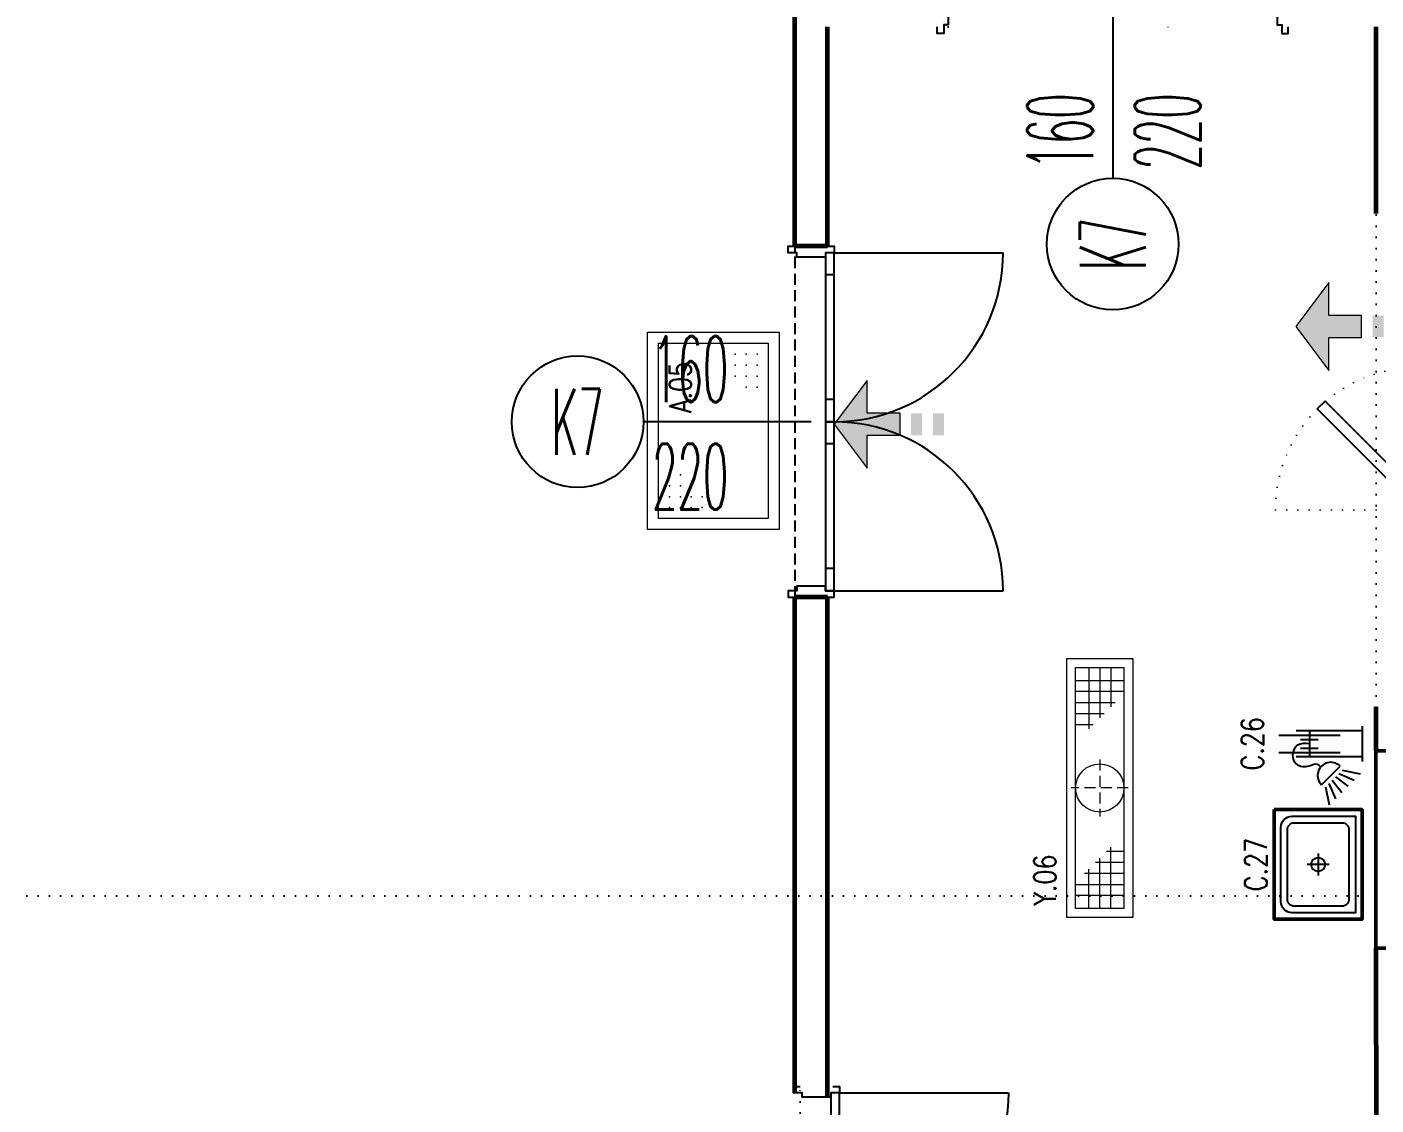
# Model space of a CAD drawing. Extents: x -228812 to 45006, y -308075 to -42938.
# Drawn here: x 33143 to 33758, y -47013 to -46521 of the extents above; entities that cross this region are included whole.
import ezdxf
from ezdxf.enums import TextEntityAlignment as Align

# ---------------------------------------------------------------- set-up
doc = ezdxf.new("R2010")
doc.units = 0
doc.header["$LTSCALE"] = 20
for name, pattern in [('( Hidden )', [0.375, 0.25, -0.125]), ('BORDER', [1.75, 0.5, -0.25, 0.5, -0.25, 0, -0.25]), ('DASHED2', [0.375, 0.25, -0.125]), ('DOT', [0.25, 0, -0.25])]:
    doc.linetypes.add(name, pattern=pattern)
doc.layers.get('0').update_dxf_attribs({"linetype": 'CONTINUOUS', "lineweight": 15})
doc.layers.get('DEFPOINTS').update_dxf_attribs({"linetype": 'CONTINUOUS'})
for name, color, linetype, lineweight in [('-DWG_ANA', 7, 'CONTINUOUS', 50), ('-DWG_ANA_1', 7, 'BORDER', 25), ('-DWG_DETAY1', 7, 'CONTINUOUS', 25), ('DUVAR', 7, 'CONTINUOUS', 60), ('KAPI', 32, 'CONTINUOUS', 25), ('kapi-acilis', 43, 'DOT', 15), ('KOLON', 7, 'CONTINUOUS', 50), ('NO', 7, 'CONTINUOUS', 30), ('PLAN', 253, 'CONTINUOUS', 15), ('tefris', 7, 'CONTINUOUS', 20), ('yerizg-a', 7, 'CONTINUOUS', 15), ('yerizg-b', 7, 'CONTINUOUS', 9)]:
    doc.layers.add(name, color=color, linetype=linetype, lineweight=lineweight)
for name, color, linetype in [('BL-A', 1, 'CONTINUOUS'), ('BL-C', 140, 'CONTINUOUS'), ('BL-Y', 144, 'CONTINUOUS'), ('KA-PEN', 5, 'CONTINUOUS'), ('KAPILAR', 5, 'CONTINUOUS'), ('KIRIS', 9, 'DOT'), ('YRNO', 7, 'CONTINUOUS')]:
    doc.layers.add(name, color=color, linetype=linetype)
doc.styles.add('OLC-50', font='romans.shx', dxfattribs={"width": 0.5, "height": 0.15})
doc.styles.add('ROMANS', font='romans.shx', dxfattribs={"width": 0.8})

# ---------------------------------------------------------------- blocks, each defined once
blk = doc.blocks.new('K-160-15')
at = {"color": 0, "lineweight": -3}
for p, q in [((3, 3), (3, 80)), ((157, 3), (157, 80)), ((13, 3), (13, -1)), ((69.9, 3), (69.9, -1)), ((90.1, 3), (90.1, -1))]:
    blk.add_line(p, q, dxfattribs=at)
at = {"color": 0, "linetype": 'DOT'}
blk.add_line((0, -15), (160, -15), dxfattribs=at)
at = {"color": 0, "lineweight": -3}
for points in [[(0, 0), (0, 3), (3, 3), (3, -1), (5, -1), (5, -14), (3, -14), (3, -18), (0, -18), (0, -15)], [(160, 0), (160, 3), (157, 3), (157, -1), (155, -1), (155, -14), (157, -14), (157, -18), (160, -18), (160, -15)]]:
    blk.add_lwpolyline(points, dxfattribs=at)
for points in [[(3, 3), (3, -1), (80, -1), (80, 3)], [(157, 3), (157, -1), (80, -1), (80, 3)]]:
    blk.add_lwpolyline(points, close=True, dxfattribs=at)
for centre, start, end in [((3, 3), 0, 90), ((157, 3), 90, 180)]:
    blk.add_arc(centre, 77, start, end, dxfattribs=at)
blk = doc.blocks.new('ja-yonoku')
at = {"layer": 'tefris', "color": 1, "linetype": 'Continuous'}
blk.add_lwpolyline([(5, -20), (-5, -20), (-5, -35), (-20, -35), (0, -50), (20, -35), (5, -35), (5, -20)], dxfattribs=at)
for points in [[(-5, 0), (5, 0), (-5, -5), (5, -5)], [(-5, -10), (5, -10), (-5, -15), (5, -15)], [(-5, -20), (5, -20), (-5, -35), (5, -35)], [(5, -35), (-20, -35), (0, -50), (-20, -35)], [(5, -35), (20, -35), (0, -50), (20, -35)]]:
    blk.add_solid(points, dxfattribs=at)
blk = doc.blocks.new('1YB-E90')
at = {"layer": 'yerizg-a', "color": 0}
blk.add_lwpolyline([(0, 0), (90, 0), (90, -60), (0, -60)], close=True, dxfattribs=at)
at = {"layer": 'yerizg-b', "color": 0}
blk.add_lwpolyline([(5, -5), (85, -5), (85, -55), (5, -55)], close=True, dxfattribs=at)
at = {"layer": 'yerizg-b', "color": 0, "linetype": 'Continuous'}
for p in [(10, -10), (15, -10), (20, -10), (25, -10), (10, -15), (15, -15), (20, -15), (25, -15), (10, -20), (15, -20), (20, -20), (10, -25), (15, -25), (75, -35), (80, -35), (70, -40), (75, -40), (80, -40), (65, -45), (70, -45), (75, -45), (80, -45), (65, -50), (70, -50), (75, -50), (80, -50)]:
    blk.add_point(p, dxfattribs=at)
at = {"layer": 'NO', "linetype": 'Continuous', "style": 'ROMANS', "width": 0.8}
blk.add_attdef('NO', text='', height=10, dxfattribs=at).set_placement((25.2, -45), align=Align.MIDDLE)
blk = doc.blocks.new('*U688')
at = {"color": 0}
for p, q in [((-157, 18), (-157, 95)), ((-3, 18), (-3, 95)), ((-147, 18), (-147, 14)), ((-90.1, 18), (-90.1, 14)), ((-70, 18), (-70, 14)), ((-13.1, 18), (-13.1, 14)), ((-80, 7.5), (-80, 7.5))]:
    blk.add_line(p, q, dxfattribs=at)
at = {"color": 0, "linetype": 'DOT', "ltscale": 20}
blk.add_line((-155, 0), (-5, 0), dxfattribs=at)
at = {"color": 0, "lineweight": -3}
for points in [[(-160, 15), (-160, 18), (-157, 18), (-157, 14), (-155, 14), (-155, 1), (-157, 1), (-157, -3), (-160, -3), (-160, 0)], [(0, 15), (0, 18), (-3, 18), (-3, 14), (-5, 14), (-5, 1), (-3, 1), (-3, -3), (0, -3), (0, 0)]]:
    blk.add_lwpolyline(points, dxfattribs=at)
at = {"color": 0}
for points in [[(-157, 18), (-157, 14), (-80, 14), (-80, 18)], [(-80, 18), (-80, 14), (-3, 14), (-3, 18)]]:
    blk.add_lwpolyline(points, close=True, dxfattribs=at)
at = {"color": 16}
blk.add_lwpolyline([(-80, 7.5), (-80, -69)], dxfattribs=at)
blk.add_circle((-80, -99), 30, dxfattribs=at)
at = {"color": 0}
for centre, start, end in [((-157, 18), 0, 90), ((-3, 18), 90, 180)]:
    blk.add_arc(centre, 77, start, end, dxfattribs=at)
at = {"color": 16, "style": 'OLC-50', "width": 0.45}
blk.add_attdef('GEN', text='', height=30, rotation=90, dxfattribs=at).set_placement((-80, -65), align=Align.BOTTOM_LEFT)
blk.add_attdef('YUK', text='', height=30, rotation=90, dxfattribs=at).set_placement((-70, -65), align=Align.TOP_LEFT)
at = {"style": 'OLC-50', "width": 0.5, "flags": 1}
for tag, p in [('KABLOK', (-188.28, -83.82)), ('KAMAHKOD', (-83.92, -83.79)), ('KAMAHNO', (-195.25, -120.56)), ('KAMAHAD', (-79.64, -120.04)), ('DUVKA', (-188.58, -156.03)), ('KARENK', (-82.63, -154.75)), ('KASAMAL', (-83.89, -189.58)), ('KATIP', (-188.15, -193.98)), ('KASARENK', (-83.47, -229.01)), ('KAMAL', (-188.73, -232.95)), ('MENFEZ', (-190.02, -268.95)), ('YANGIN', (-84.16, -266.9)), ('ACILYON', (-192.72, -303.54)), ('CEKIT', (-86.26, -303.19)), ('CARPTEK', (-195.01, -337.41)), ('FOTOSEL', (-86.79, -337.11)), ('PBAR', (-193.18, -371.07)), ('KONTROL', (-87.01, -371.07))]:
    blk.add_attdef(tag, p, '', height=30, dxfattribs=at)
at = {"color": 16, "style": 'OLC-50', "width": 0.45}
blk.add_attdef('POZ', text='', height=30, rotation=90, dxfattribs=at).set_placement((-80, -99), align=Align.MIDDLE_CENTER)
blk = doc.blocks.new('KOLON90')
at = {"layer": 'KOLON', "color": 4}
blk.add_lwpolyline([(-45, 45), (45, 45), (45, -45), (-45, -45)], close=True, dxfattribs=at)
blk = doc.blocks.new('1CC-GT15')
at = {"layer": '-DWG_ANA_1', "color": 0, "linetype": 'Continuous'}
for points in [[(-6, 0), (-6, -30)], [(6, 0), (6, -30)], [(-6, -24), (6, -24)]]:
    blk.add_lwpolyline(points, dxfattribs=at)
at = {"layer": '-DWG_DETAY1', "color": 0}
for points in [[(-8, 0), (8, 0)], [(12.04, -9.08), (13.67, -0.83)], [(13.56, -10.59), (16.51, -3.65)], [(-4, -38), (-4, -10)], [(4, -38), (4, -10)], [(18.67, -18.49), (10.16, -10.03)], [(15.07, -12.09), (19.34, -6.47)], [(16.58, -13.59), (22.18, -9.29)], [(18.09, -15.1), (25.02, -12.11)], [(19.61, -16.6), (27.85, -14.93)], [(-2, -28), (-2, -20)], [(2, -28), (2, -20)]]:
    blk.add_lwpolyline(points, dxfattribs=at)
blk.add_arc((14.42, -14.26), 6, 135.16507, 315.16507, dxfattribs=at)
blk.add_spline([(0, -24), (0.58, -29.35), (5.12, -31.67), (8.55, -30.55), (10.17, -24.77), (9.32, -20.38), (10.82, -18.72)], degree=3, dxfattribs=at)
at = {"layer": 'NO', "linetype": 'Continuous', "style": 'ROMANS', "width": 0.8}
blk.add_attdef('NO', text='', height=10, dxfattribs=at).set_placement((0, -50), align=Align.MIDDLE)
blk = doc.blocks.new('EEN102D')
at = {"layer": '-DWG_ANA', "color": 0}
blk.add_lwpolyline([(0, -40), (0, 0), (50, 0), (50, -40)], close=True, dxfattribs=at)
at = {"layer": '-DWG_DETAY1', "color": 0}
for points in [[(3, -32), (3, -3), (47, -3), (47, -32, -0.414214), (42, -37), (8, -37, -0.414214)], [(9, -6), (41, -6, -0.414214), (44, -9), (44, -31, -0.414214), (41, -34), (9, -34, -0.414214), (6, -31), (6, -9, -0.414214)]]:
    blk.add_lwpolyline(points, format="xyb", close=True, dxfattribs=at)
for points in [[(25, -15), (25, -25)], [(20, -20), (30, -20)]]:
    blk.add_lwpolyline(points, dxfattribs=at)
blk.add_circle((25, -20), 3.16, dxfattribs=at)
at = {"layer": 'NO', "linetype": 'Continuous', "style": 'ROMANS', "width": 0.8}
blk.add_attdef('NO', text='', height=10, dxfattribs=at).set_placement((25.04, -48.4), align=Align.MIDDLE)
blk = doc.blocks.new('J-KC14')
at = {"layer": 'KAPI', "linetype": 'Continuous'}
for points in [[(5, 5), (8.54, 1.46), (54.5, 47.43), (50.96, 50.96)], [(85.5, -37.43), (89.04, -40.96), (135, 5), (131.46, 8.54)]]:
    blk.add_lwpolyline(points, close=True, dxfattribs=at)
at = {"layer": 'kapi-acilis', "linetype": 'DOT'}
for points in [[(70, 5, 0.414214), (5, 70), (5, 10)], [(70, 5, 0.414214), (135, -60), (135, 0)]]:
    blk.add_lwpolyline(points, format="xyb", dxfattribs=at)
blk = doc.blocks.new('Y-SIFON')
at = {"layer": 'yerizg-a', "color": 0, "linetype": 'Continuous'}
blk.add_circle((0, 0), 11, dxfattribs=at)
at = {"layer": 'yerizg-b', "color": 0, "linetype": 'DASHED2'}
for points in [[(0, 13), (0, -13)], [(-13, 0), (13, 0)]]:
    blk.add_lwpolyline(points, dxfattribs=at)
blk = doc.blocks.new('1BS-SYK311A')
at = {"layer": 'yerizg-a', "color": 0}
blk.add_lwpolyline([(0, 0), (118, 0), (118, -30), (0, -30)], close=True, dxfattribs=at)
at = {"layer": 'yerizg-b', "color": 0}
for p, q in [((10, -26), (10, -4)), ((15, -4), (15, -26)), ((88, -4), (88, -12)), ((93, -4), (93, -17)), ((98, -4), (98, -22)), ((103, -26), (103, -4)), ((108, -4), (108, -26)), ((4, -10), (22, -10)), ((20, -26), (20, -8)), ((114, -10), (86, -10)), ((4, -15), (27, -15)), ((25, -26), (25, -13)), ((30, -26), (30, -18)), ((114, -15), (91, -15)), ((4, -20), (32, -20)), ((114, -20), (96, -20))]:
    blk.add_line(p, q, dxfattribs=at)
blk.add_lwpolyline([(4, -4), (114, -4), (114, -26), (4, -26)], close=True, dxfattribs=at)
at = {"layer": 'PLAN', "color": 0, "linetype": 'Continuous'}
blk.add_blockref('Y-SIFON', (59, -15), dxfattribs=at)
at = {"layer": 'YRNO', "linetype": 'Continuous', "style": 'ROMANS', "width": 0.8}
blk.add_attdef('YRNO', text='', height=10, dxfattribs=at).set_placement((101, -40), align=Align.MIDDLE)

msp = doc.modelspace()

# ---------------------------------------------------------------- linework, layer by layer
at = {"layer": 'DEFPOINTS', "linetype": '( Hidden )'}
msp.add_line((33492.865, -45981.5), (33492.865, -46926.5), dxfattribs=at)
at = {"layer": 'DUVAR', "color": 2}
for p, q in [((33492.865, -46621.5), (33492.865, -45981.5)), ((33507.865, -46621.5), (33507.865, -46521.5)), ((33757.865, -46521.5), (33757.865, -46606.562)), ((33507.865, -46621.5), (33492.865, -46621.5)), ((33507.865, -46781.5), (33492.865, -46781.5)), ((33492.865, -46954.82), (33492.865, -46781.5)), ((33507.865, -47009.476), (33507.865, -46781.5)), ((33757.865, -46831.5), (33757.865, -46851.5)), ((33492.865, -47007.476), (33492.865, -46941.5))]:
    msp.add_line(p, q, dxfattribs=at)
at = {"layer": 'DUVAR', "color": 2, "ltscale": 0.5}
msp.add_line((33757.865, -46941.5), (33757.872, -47490.419), dxfattribs=at)
at = {"layer": 'KIRIS', "color": 251}
for p, q in [((33757.874, -46581.636), (33757.874, -46911.636)), ((33142.874, -46917.657), (33757.874, -46917.657))]:
    msp.add_line(p, q, dxfattribs=at)

# ---------------------------------------------------------------- block references
at = {"linetype": 'Continuous', "rotation": 270}
for name, p in [('J-KC14', (33772.047, -46606.562)), ('ja-yonoku', (33771.323, -46658.052)), ('ja-yonoku', (33560.883, -46702.603))]:
    msp.add_blockref(name, p, dxfattribs=at)
at = {"layer": 'BL-A', "linetype": 'Continuous'}
ref = msp.add_blockref('1YB-E90', (33485.732, -46660.647), dxfattribs=dict(at, rotation=270))
ref.add_attrib('NO', 'A.05', dxfattribs={"layer": 'NO', "linetype": 'Continuous', "height": 10, "rotation": 90, "style": 'ROMANS', "width": 0.8}).set_placement((33440.732, -46685.851), align=Align.MIDDLE)
at = {"layer": 'BL-C', "linetype": 'Continuous'}
ref = msp.add_blockref('1CC-GT15', (33751.506, -46848.321), dxfattribs=dict(at, rotation=270))
ref.add_attrib('NO', 'C.26', dxfattribs={"layer": 'NO', "linetype": 'Continuous', "height": 10, "rotation": 90, "style": 'ROMANS', "width": 0.8}).set_placement((33701.506, -46848.321), align=Align.MIDDLE)
ref = msp.add_blockref('EEN102D', (33751.506, -46878.321), dxfattribs=dict(at, rotation=270))
ref.add_attrib('NO', 'C.27', dxfattribs={"layer": 'NO', "linetype": 'Continuous', "height": 10, "rotation": 90, "style": 'ROMANS', "width": 0.8}).set_placement((33703.11, -46903.363), align=Align.MIDDLE)
at = {"layer": 'BL-Y', "linetype": 'Continuous'}
ref = msp.add_blockref('1BS-SYK311A', (33646.937, -46809.448), dxfattribs=dict(at, rotation=270))
ref.add_attrib('YRNO', 'Y.06', dxfattribs={"layer": 'YRNO', "linetype": 'Continuous', "height": 10, "rotation": 90, "style": 'ROMANS', "width": 0.8}).set_placement((33606.937, -46910.448), align=Align.MIDDLE)
at = {"layer": 'KA-PEN', "color": 5, "ltscale": 0.5, "xscale": -1, "rotation": 270}
msp.add_blockref('K-160-15', (33510.314, -47164.476), dxfattribs=at)
at = {"layer": 'KAPILAR', "color": 5}
msp.add_blockref('*U688', (33717.865, -46521.5), dxfattribs=at).add_auto_attribs({'POZ': 'K7', 'GEN': '160', 'YUK': '220'})
at = {"layer": 'KAPILAR', "color": 5, "rotation": 270}
msp.add_blockref('*U688', (33492.865, -46781.5), dxfattribs=at).add_auto_attribs({'POZ': 'K7', 'GEN': '160', 'YUK': '220'})
at = {"layer": 'KOLON', "color": 1}
msp.add_blockref('KOLON90', (33802.865, -46896.5), dxfattribs=at)

doc.saveas('drawing.dxf')
